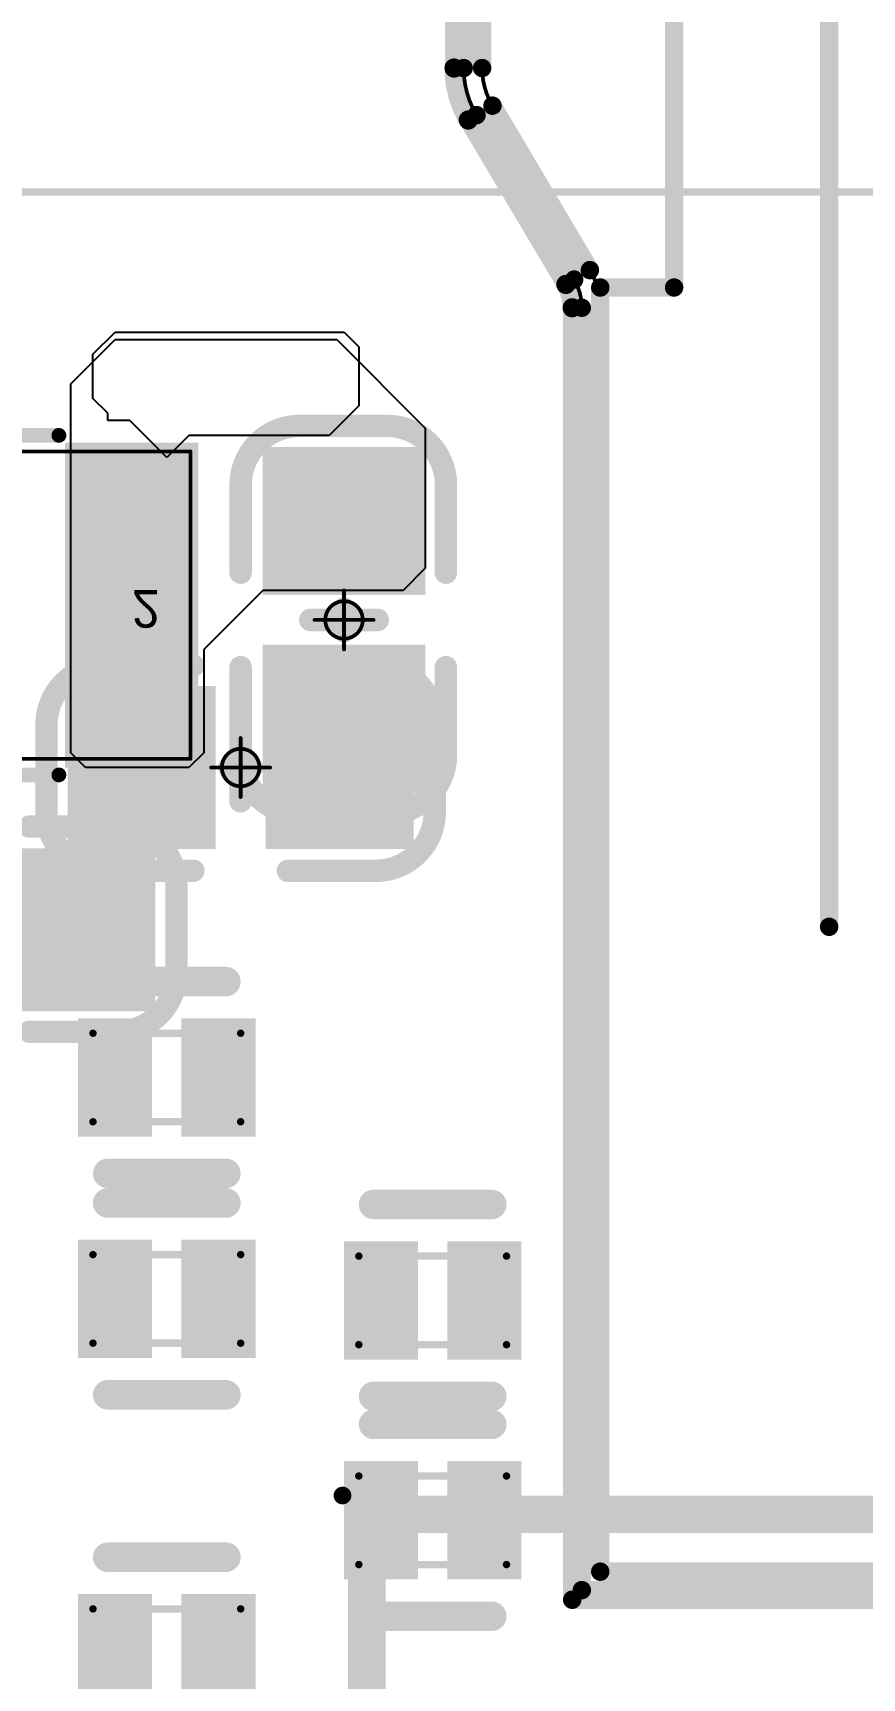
# Model space of a CAD drawing. Header units: millimetres. Extents: x 19.13 to 23.12, y 5.07 to 8.34.
# Drawn here: x 19.4398 to 19.6609, y 6.2523 to 6.6911 of the extents above; entities that cross this region are included whole.
import ezdxf

# ---------------------------------------------------------------- set-up
doc = ezdxf.new("R2010")
doc.units = ezdxf.units.MM
doc.header["$MEASUREMENT"] = 0
for name, color, linetype in [('BottomLayer', 5, 'Continuous'), ('BottomOverlay', 54, 'Continuous'), ('BottomPaste', 16, 'Continuous'), ('BottomSolder', 6, 'Continuous'), ('Mechanical10', 56, 'Continuous'), ('Mechanical13', 56, 'Continuous'), ('Mechanical15', 56, 'Continuous'), ('Mechanical16', 56, 'Continuous'), ('Mechanical20', 56, 'Continuous'), ('Mechanical6', 56, 'Continuous'), ('TopLayer', 1, 'Continuous'), ('TopOverlay', 2, 'Continuous'), ('TopPaste', 8, 'Continuous'), ('TopSolder', 216, 'Continuous')]:
    doc.layers.add(name, color=color, linetype=linetype)

# ---------------------------------------------------------------- blocks, each defined once
blk = doc.blocks.new('IND_252010_B_8')
at = {"layer": 'BottomLayer'}
for points in [[(-0.05462, 0.03937), (-0.05462, -0.03937), (-0.02706, 0.03937), (-0.02706, -0.03937)], [(0.02806, 0.03937), (0.02806, -0.03937), (0.05562, 0.03937), (0.05562, -0.03937)]]:
    blk.add_solid(points, dxfattribs=at)
at = {"layer": 'BottomOverlay', "const_width": 0.00394}
for points in [[(-0.02251, 0.04528), (0.0224, 0.04528)], [(-0.02251, -0.04528), (0.0224, -0.04528)]]:
    blk.add_lwpolyline(points, dxfattribs=at)
at = {"layer": 'BottomOverlay', "const_width": 0.00197}
for points in [[(-0.0235, 0.04528, 1), (-0.02153, 0.04528, 1)], [(0.02142, 0.04528, 1), (0.02339, 0.04528, 1)], [(-0.0235, -0.04528, 1), (-0.02153, -0.04528, 1)], [(0.02142, -0.04528, 1), (0.02339, -0.04528, 1)]]:
    blk.add_lwpolyline(points, format="xyb", close=True, dxfattribs=at)
at = {"layer": 'BottomPaste'}
for points in [[(-0.05462, 0.03937), (-0.05462, -0.03937), (-0.02706, 0.03937), (-0.02706, -0.03937)], [(0.02806, 0.03937), (0.02806, -0.03937), (0.05562, 0.03937), (0.05562, -0.03937)]]:
    blk.add_solid(points, dxfattribs=at)
at = {"layer": 'BottomSolder'}
for points in [[(-0.05862, 0.04337), (-0.05862, -0.04337), (-0.02306, 0.04337), (-0.02306, -0.04337)], [(0.02406, 0.04337), (0.02406, -0.04337), (0.05962, 0.04337), (0.05962, -0.04337)]]:
    blk.add_solid(points, dxfattribs=at)
at = {"layer": 'Mechanical16'}
for points, const_width in [([(-0.02251, 0.04528), (0.0224, 0.04528)], 0.00394), ([(-0.0575, -0.041), (-0.0575, 0.041)], 0.001), ([(-0.0575, 0.041), (0.0575, 0.041)], 0.001), ([(0.0575, -0.041), (0.0575, 0.041)], 0.001), ([(-0.0575, -0.041), (0.0575, -0.041)], 0.001), ([(-0.02251, -0.04528), (0.0224, -0.04528)], 0.00394)]:
    blk.add_lwpolyline(points, dxfattribs=dict(at, const_width=const_width))
for points, const_width in [([(-0.0235, 0.04528, 1), (-0.02153, 0.04528, 1)], 0.00197), ([(0.02142, 0.04528, 1), (0.02339, 0.04528, 1)], 0.00197), ([(-0.05775, 0.041, 1), (-0.05725, 0.041, 1)], 0.0005), ([(-0.05775, 0.041, 1), (-0.05725, 0.041, 1)], 0.0005), ([(0.05725, 0.041, 1), (0.05775, 0.041, 1)], 0.0005), ([(0.05725, 0.041, 1), (0.05775, 0.041, 1)], 0.0005), ([(-0.05775, -0.041, 1), (-0.05725, -0.041, 1)], 0.0005), ([(-0.05775, -0.041, 1), (-0.05725, -0.041, 1)], 0.0005), ([(-0.0235, -0.04528, 1), (-0.02153, -0.04528, 1)], 0.00197), ([(0.02142, -0.04528, 1), (0.02339, -0.04528, 1)], 0.00197), ([(0.05725, -0.041, 1), (0.05775, -0.041, 1)], 0.0005), ([(0.05725, -0.041, 1), (0.05775, -0.041, 1)], 0.0005)]:
    blk.add_lwpolyline(points, format="xyb", close=True, dxfattribs=dict(at, const_width=const_width))
at = {"layer": 'Mechanical20', "text_generation_flag": 2}
for s, p in [('1', (-0.04084, 0.004)), ('2', (0.04184, 0.004))]:
    blk.add_text(s, height=0.01, rotation=-180, dxfattribs=at).set_placement(p)
blk = doc.blocks.new('C0603_B_10')
at = {"layer": 'BottomLayer'}
for points in [[(-0.04213, -0.01772), (-0.01063, -0.01772), (-0.04213, 0.01772), (-0.01063, 0.01772)], [(0.01063, -0.01772), (0.04213, -0.01772), (0.01063, 0.01772), (0.04213, 0.01772)]]:
    blk.add_solid(points, dxfattribs=at)
at = {"layer": 'BottomOverlay', "const_width": 0.00598}
for points in [[(-0.05177, 0.01181, -0.414213), (-0.03602, 0.02756)], [(0.03602, 0.02756, -0.414213), (0.05177, 0.01181)], [(-0.03602, -0.02717, -0.414213), (-0.05177, -0.01142)], [(0.05177, -0.01142, -0.414213), (0.03602, -0.02717)]]:
    blk.add_lwpolyline(points, format="xyb", dxfattribs=at)
at = {"layer": 'BottomOverlay'}
for points, const_width in [([(-0.0126, 0.02756), (-0.03602, 0.02756)], 0.00598), ([(0.03602, 0.02756), (0.0126, 0.02756)], 0.00598), ([(-0.05177, -0.01142), (-0.05177, 0.01181)], 0.00598), ([(0.05177, -0.01142), (0.05177, 0.01181)], 0.00598), ([(0, -0.009), (0, 0.009)], 0.006), ([(0, 0), (-0.003, 0)], 0.006), ([(0.003, 0), (0, 0)], 0.006), ([(-0.0126, -0.02717), (-0.03602, -0.02717)], 0.00598), ([(0.03602, -0.02717), (0.0126, -0.02717)], 0.00598)]:
    blk.add_lwpolyline(points, dxfattribs=dict(at, const_width=const_width))
for points, const_width in [([(-0.03752, 0.02756, 1), (-0.03453, 0.02756, 1)], 0.00299), ([(-0.03752, 0.02756, 1), (-0.03453, 0.02756, 1)], 0.00299), ([(-0.01409, 0.02756, 1), (-0.0111, 0.02756, 1)], 0.00299), ([(0.0111, 0.02756, 1), (0.01409, 0.02756, 1)], 0.00299), ([(0.03453, 0.02756, 1), (0.03752, 0.02756, 1)], 0.00299), ([(0.03453, 0.02756, 1), (0.03752, 0.02756, 1)], 0.00299), ([(-0.05327, 0.01181, 1), (-0.05028, 0.01181, 1)], 0.00299), ([(-0.05327, 0.01181, 1), (-0.05028, 0.01181, 1)], 0.00299), ([(0.05028, 0.01181, 1), (0.05327, 0.01181, 1)], 0.00299), ([(0.05028, 0.01181, 1), (0.05327, 0.01181, 1)], 0.00299), ([(-0.0015, 0.009, 1), (0.0015, 0.009, 1)], 0.003), ([(-0.0045, 0, 1), (-0.0015, 0, 1)], 0.003), ([(-0.0015, 0, 1), (0.0015, 0, 1)], 0.003), ([(-0.0015, 0, 1), (0.0015, 0, 1)], 0.003), ([(0.0015, 0, 1), (0.0045, 0, 1)], 0.003), ([(-0.05327, -0.01142, 1), (-0.05028, -0.01142, 1)], 0.00299), ([(-0.05327, -0.01142, 1), (-0.05028, -0.01142, 1)], 0.00299), ([(-0.0015, -0.009, 1), (0.0015, -0.009, 1)], 0.003), ([(0.05028, -0.01142, 1), (0.05327, -0.01142, 1)], 0.00299), ([(0.05028, -0.01142, 1), (0.05327, -0.01142, 1)], 0.00299), ([(-0.03752, -0.02717, 1), (-0.03453, -0.02717, 1)], 0.00299), ([(-0.03752, -0.02717, 1), (-0.03453, -0.02717, 1)], 0.00299), ([(-0.01409, -0.02717, 1), (-0.0111, -0.02717, 1)], 0.00299), ([(0.0111, -0.02717, 1), (0.01409, -0.02717, 1)], 0.00299), ([(0.03453, -0.02717, 1), (0.03752, -0.02717, 1)], 0.00299), ([(0.03453, -0.02717, 1), (0.03752, -0.02717, 1)], 0.00299)]:
    blk.add_lwpolyline(points, format="xyb", close=True, dxfattribs=dict(at, const_width=const_width))
at = {"layer": 'BottomPaste'}
for points in [[(-0.04213, -0.01772), (-0.01063, -0.01772), (-0.04213, 0.01772), (-0.01063, 0.01772)], [(0.01063, -0.01772), (0.04213, -0.01772), (0.01063, 0.01772), (0.04213, 0.01772)]]:
    blk.add_solid(points, dxfattribs=at)
at = {"layer": 'BottomSolder'}
for points in [[(-0.04613, -0.02172), (-0.00663, -0.02172), (-0.04613, 0.02172), (-0.00663, 0.02172)], [(0.00663, -0.02172), (0.04613, -0.02172), (0.00663, 0.02172), (0.04613, 0.02172)]]:
    blk.add_solid(points, dxfattribs=at)
at = {"layer": 'Mechanical15'}
for points, const_width in [([(0.005, 0, 1), (-0.005, 0, 1)], 0.001), ([(-0.00025, 0.00787, 1), (0.00025, 0.00787, 1)], 0.0005), ([(-0.00812, 0, 1), (-0.00762, 0, 1)], 0.0005), ([(-0.00525, 0, 1), (-0.00475, 0, 1)], 0.0005), ([(0.00475, 0, 1), (0.00525, 0, 1)], 0.0005), ([(0.00763, 0, 1), (0.00813, 0, 1)], 0.0005), ([(-0.00025, -0.00788, 1), (0.00025, -0.00788, 1)], 0.0005)]:
    blk.add_lwpolyline(points, format="xyb", close=True, dxfattribs=dict(at, const_width=const_width))
at = {"layer": 'Mechanical15', "const_width": 0.001}
for points in [[(0, -0.00788), (0, 0.00787)], [(0.00788, 0), (-0.00787, 0)]]:
    blk.add_lwpolyline(points, dxfattribs=at)
blk = doc.blocks.new('C0603_B_11')
at = {"layer": 'BottomLayer'}
for points in [[(-0.04213, -0.01772), (-0.01063, -0.01772), (-0.04213, 0.01772), (-0.01063, 0.01772)], [(0.01063, -0.01772), (0.04213, -0.01772), (0.01063, 0.01772), (0.04213, 0.01772)]]:
    blk.add_solid(points, dxfattribs=at)
at = {"layer": 'BottomOverlay', "const_width": 0.00598}
for points in [[(-0.05177, 0.01181, -0.414213), (-0.03602, 0.02756)], [(0.03602, 0.02756, -0.414213), (0.05177, 0.01181)], [(-0.03602, -0.02717, -0.414213), (-0.05177, -0.01142)], [(0.05177, -0.01142, -0.414213), (0.03602, -0.02717)]]:
    blk.add_lwpolyline(points, format="xyb", dxfattribs=at)
at = {"layer": 'BottomOverlay'}
for points, const_width in [([(-0.03602, 0.02756), (-0.0126, 0.02756)], 0.00598), ([(0.0126, 0.02756), (0.03602, 0.02756)], 0.00598), ([(-0.05177, -0.01142), (-0.05177, 0.01181)], 0.00598), ([(0.05177, -0.01142), (0.05177, 0.01181)], 0.00598), ([(0, -0.009), (0, 0.009)], 0.006), ([(-0.003, 0), (0, 0)], 0.006), ([(0, 0), (0.003, 0)], 0.006), ([(-0.03602, -0.02717), (-0.0126, -0.02717)], 0.00598), ([(0.0126, -0.02717), (0.03602, -0.02717)], 0.00598)]:
    blk.add_lwpolyline(points, dxfattribs=dict(at, const_width=const_width))
for points, const_width in [([(-0.03752, 0.02756, 1), (-0.03453, 0.02756, 1)], 0.00299), ([(-0.03752, 0.02756, 1), (-0.03453, 0.02756, 1)], 0.00299), ([(-0.01409, 0.02756, 1), (-0.0111, 0.02756, 1)], 0.00299), ([(0.0111, 0.02756, 1), (0.01409, 0.02756, 1)], 0.00299), ([(0.03453, 0.02756, 1), (0.03752, 0.02756, 1)], 0.00299), ([(0.03453, 0.02756, 1), (0.03752, 0.02756, 1)], 0.00299), ([(-0.05327, 0.01181, 1), (-0.05028, 0.01181, 1)], 0.00299), ([(-0.05327, 0.01181, 1), (-0.05028, 0.01181, 1)], 0.00299), ([(0.05028, 0.01181, 1), (0.05327, 0.01181, 1)], 0.00299), ([(0.05028, 0.01181, 1), (0.05327, 0.01181, 1)], 0.00299), ([(-0.0015, 0.009, 1), (0.0015, 0.009, 1)], 0.003), ([(-0.0045, 0, 1), (-0.0015, 0, 1)], 0.003), ([(-0.0015, 0, 1), (0.0015, 0, 1)], 0.003), ([(-0.0015, 0, 1), (0.0015, 0, 1)], 0.003), ([(0.0015, 0, 1), (0.0045, 0, 1)], 0.003), ([(-0.05327, -0.01142, 1), (-0.05028, -0.01142, 1)], 0.00299), ([(-0.05327, -0.01142, 1), (-0.05028, -0.01142, 1)], 0.00299), ([(-0.0015, -0.009, 1), (0.0015, -0.009, 1)], 0.003), ([(0.05028, -0.01142, 1), (0.05327, -0.01142, 1)], 0.00299), ([(0.05028, -0.01142, 1), (0.05327, -0.01142, 1)], 0.00299), ([(-0.03752, -0.02717, 1), (-0.03453, -0.02717, 1)], 0.00299), ([(-0.03752, -0.02717, 1), (-0.03453, -0.02717, 1)], 0.00299), ([(-0.01409, -0.02717, 1), (-0.0111, -0.02717, 1)], 0.00299), ([(0.0111, -0.02717, 1), (0.01409, -0.02717, 1)], 0.00299), ([(0.03453, -0.02717, 1), (0.03752, -0.02717, 1)], 0.00299), ([(0.03453, -0.02717, 1), (0.03752, -0.02717, 1)], 0.00299)]:
    blk.add_lwpolyline(points, format="xyb", close=True, dxfattribs=dict(at, const_width=const_width))
at = {"layer": 'BottomPaste'}
for points in [[(-0.04213, -0.01772), (-0.01063, -0.01772), (-0.04213, 0.01772), (-0.01063, 0.01772)], [(0.01063, -0.01772), (0.04213, -0.01772), (0.01063, 0.01772), (0.04213, 0.01772)]]:
    blk.add_solid(points, dxfattribs=at)
at = {"layer": 'BottomSolder'}
for points in [[(-0.04613, -0.02172), (-0.00663, -0.02172), (-0.04613, 0.02172), (-0.00663, 0.02172)], [(0.00663, -0.02172), (0.04613, -0.02172), (0.00663, 0.02172), (0.04613, 0.02172)]]:
    blk.add_solid(points, dxfattribs=at)
at = {"layer": 'Mechanical15'}
for points, const_width in [([(0.005, 0, 1), (-0.005, 0, 1)], 0.001), ([(-0.00025, 0.00787, 1), (0.00025, 0.00787, 1)], 0.0005), ([(-0.00812, 0, 1), (-0.00762, 0, 1)], 0.0005), ([(-0.00525, 0, 1), (-0.00475, 0, 1)], 0.0005), ([(0.00475, 0, 1), (0.00525, 0, 1)], 0.0005), ([(0.00763, 0, 1), (0.00813, 0, 1)], 0.0005), ([(-0.00025, -0.00788, 1), (0.00025, -0.00788, 1)], 0.0005)]:
    blk.add_lwpolyline(points, format="xyb", close=True, dxfattribs=dict(at, const_width=const_width))
at = {"layer": 'Mechanical15', "const_width": 0.001}
for points in [[(0, -0.00788), (0, 0.00787)], [(-0.00787, 0), (0.00788, 0)]]:
    blk.add_lwpolyline(points, dxfattribs=at)
blk = doc.blocks.new('SOD_882_21')
at = {"layer": 'Mechanical13', "const_width": 0.00197}
for points in [[(-0.01968, 0.01181), (0.01969, 0.01181)], [(-0.01968, -0.01181), (-0.01968, 0.01181)], [(0.01969, -0.01181), (0.01969, 0.01181)], [(-0.01968, -0.01181), (0.01969, -0.01181)]]:
    blk.add_lwpolyline(points, dxfattribs=at)
at = {"layer": 'Mechanical13', "const_width": 0.000984}
for points in [[(-0.02018, 0.01181, 1), (-0.01919, 0.01181, 1)], [(-0.02018, 0.01181, 1), (-0.01919, 0.01181, 1)], [(0.01919, 0.01181, 1), (0.02018, 0.01181, 1)], [(0.01919, 0.01181, 1), (0.02018, 0.01181, 1)], [(-0.02018, -0.01181, 1), (-0.01919, -0.01181, 1)], [(-0.02018, -0.01181, 1), (-0.01919, -0.01181, 1)], [(0.01919, -0.01181, 1), (0.02018, -0.01181, 1)], [(0.01919, -0.01181, 1), (0.02018, -0.01181, 1)]]:
    blk.add_lwpolyline(points, format="xyb", close=True, dxfattribs=at)
at = {"layer": 'TopLayer'}
for points in [[(-0.02165, -0.01378), (-0.00591, -0.01378), (-0.02165, 0.01378), (-0.00591, 0.01378)], [(0.00591, -0.01378), (0.02165, -0.01378), (0.00591, 0.01378), (0.02165, 0.01378)]]:
    blk.add_solid(points, dxfattribs=at)
at = {"layer": 'TopOverlay', "const_width": 0.00787}
for points in [[(-0.01575, 0.02559), (0.01575, 0.02559)], [(-0.01575, -0.02559), (0.01575, -0.02559)]]:
    blk.add_lwpolyline(points, dxfattribs=at)
at = {"layer": 'TopOverlay', "const_width": 0.00394}
for points in [[(-0.01772, 0.02559, 1), (-0.01378, 0.02559, 1)], [(0.01378, 0.02559, 1), (0.01772, 0.02559, 1)], [(-0.01772, -0.02559, 1), (-0.01378, -0.02559, 1)], [(0.01378, -0.02559, 1), (0.01772, -0.02559, 1)]]:
    blk.add_lwpolyline(points, format="xyb", close=True, dxfattribs=at)
at = {"layer": 'TopPaste'}
for points in [[(-0.02165, -0.01378), (-0.00591, -0.01378), (-0.02165, 0.01378), (-0.00591, 0.01378)], [(0.00591, -0.01378), (0.02165, -0.01378), (0.00591, 0.01378), (0.02165, 0.01378)]]:
    blk.add_solid(points, dxfattribs=at)
at = {"layer": 'TopSolder'}
for points in [[(-0.02365, -0.01578), (-0.00391, -0.01578), (-0.02365, 0.01578), (-0.00391, 0.01578)], [(0.00391, -0.01578), (0.02365, -0.01578), (0.00391, 0.01578), (0.02365, 0.01578)]]:
    blk.add_solid(points, dxfattribs=at)
blk = doc.blocks.new('CON_MINIPEX_075_SMT_RA_M2_KEYM_B_B_104')
at = {"layer": 'Mechanical15', "const_width": 0.00197}
blk.add_lwpolyline([(0.43504, 1.40551), (0.43504, -1.62205)], dxfattribs=at)
blk = doc.blocks.new('C0603_126')
at = {"layer": 'Mechanical15'}
for points, const_width in [([(0.005, 0, 1), (-0.005, 0, 1)], 0.001), ([(-0.00025, 0.00788, 1), (0.00025, 0.00788, 1)], 0.0005), ([(-0.00812, 0, 1), (-0.00762, 0, 1)], 0.0005), ([(-0.00525, 0, 1), (-0.00475, 0, 1)], 0.0005), ([(0.00475, 0, 1), (0.00525, 0, 1)], 0.0005), ([(0.00763, 0, 1), (0.00813, 0, 1)], 0.0005), ([(-0.00025, -0.00787, 1), (0.00025, -0.00787, 1)], 0.0005)]:
    blk.add_lwpolyline(points, format="xyb", close=True, dxfattribs=dict(at, const_width=const_width))
at = {"layer": 'Mechanical15', "const_width": 0.001}
for points in [[(0, -0.00787), (0, 0.00788)], [(-0.00787, 0), (0.00788, 0)]]:
    blk.add_lwpolyline(points, dxfattribs=at)
at = {"layer": 'TopLayer'}
for points in [[(-0.04213, -0.01772), (-0.01063, -0.01772), (-0.04213, 0.01772), (-0.01063, 0.01772)], [(0.01063, -0.01772), (0.04213, -0.01772), (0.01063, 0.01772), (0.04213, 0.01772)]]:
    blk.add_solid(points, dxfattribs=at)
at = {"layer": 'TopOverlay', "const_width": 0.00598}
for points in [[(-0.05177, 0.01142, -0.414213), (-0.03602, 0.02717)], [(0.03602, 0.02717, -0.414213), (0.05177, 0.01142)], [(-0.03602, -0.02756, -0.414213), (-0.05177, -0.01181)], [(0.05177, -0.01181, -0.414213), (0.03602, -0.02756)]]:
    blk.add_lwpolyline(points, format="xyb", dxfattribs=at)
at = {"layer": 'TopOverlay'}
for points, const_width in [([(-0.03602, 0.02717), (-0.0126, 0.02717)], 0.00598), ([(0.0126, 0.02717), (0.03602, 0.02717)], 0.00598), ([(-0.05177, -0.01181), (-0.05177, 0.01142)], 0.00598), ([(0.05177, -0.01181), (0.05177, 0.01142)], 0.00598), ([(0, -0.009), (0, 0.009)], 0.006), ([(-0.003, 0), (0, 0)], 0.006), ([(0, 0), (0.003, 0)], 0.006), ([(-0.03602, -0.02756), (-0.0126, -0.02756)], 0.00598), ([(0.0126, -0.02756), (0.03602, -0.02756)], 0.00598)]:
    blk.add_lwpolyline(points, dxfattribs=dict(at, const_width=const_width))
for points, const_width in [([(-0.03752, 0.02717, 1), (-0.03453, 0.02717, 1)], 0.00299), ([(-0.03752, 0.02717, 1), (-0.03453, 0.02717, 1)], 0.00299), ([(-0.01409, 0.02717, 1), (-0.0111, 0.02717, 1)], 0.00299), ([(0.0111, 0.02717, 1), (0.01409, 0.02717, 1)], 0.00299), ([(0.03453, 0.02717, 1), (0.03752, 0.02717, 1)], 0.00299), ([(0.03453, 0.02717, 1), (0.03752, 0.02717, 1)], 0.00299), ([(-0.05327, 0.01142, 1), (-0.05028, 0.01142, 1)], 0.00299), ([(-0.05327, 0.01142, 1), (-0.05028, 0.01142, 1)], 0.00299), ([(0.05028, 0.01142, 1), (0.05327, 0.01142, 1)], 0.00299), ([(0.05028, 0.01142, 1), (0.05327, 0.01142, 1)], 0.00299), ([(-0.0015, 0.009, 1), (0.0015, 0.009, 1)], 0.003), ([(-0.0045, 0, 1), (-0.0015, 0, 1)], 0.003), ([(-0.0015, 0, 1), (0.0015, 0, 1)], 0.003), ([(-0.0015, 0, 1), (0.0015, 0, 1)], 0.003), ([(0.0015, 0, 1), (0.0045, 0, 1)], 0.003), ([(-0.0015, -0.009, 1), (0.0015, -0.009, 1)], 0.003), ([(-0.05327, -0.01181, 1), (-0.05028, -0.01181, 1)], 0.00299), ([(-0.05327, -0.01181, 1), (-0.05028, -0.01181, 1)], 0.00299), ([(0.05028, -0.01181, 1), (0.05327, -0.01181, 1)], 0.00299), ([(0.05028, -0.01181, 1), (0.05327, -0.01181, 1)], 0.00299), ([(-0.03752, -0.02756, 1), (-0.03453, -0.02756, 1)], 0.00299), ([(-0.03752, -0.02756, 1), (-0.03453, -0.02756, 1)], 0.00299), ([(-0.01409, -0.02756, 1), (-0.0111, -0.02756, 1)], 0.00299), ([(0.0111, -0.02756, 1), (0.01409, -0.02756, 1)], 0.00299), ([(0.03453, -0.02756, 1), (0.03752, -0.02756, 1)], 0.00299), ([(0.03453, -0.02756, 1), (0.03752, -0.02756, 1)], 0.00299)]:
    blk.add_lwpolyline(points, format="xyb", close=True, dxfattribs=dict(at, const_width=const_width))
at = {"layer": 'TopPaste'}
for points in [[(-0.04213, -0.01772), (-0.01063, -0.01772), (-0.04213, 0.01772), (-0.01063, 0.01772)], [(0.01063, -0.01772), (0.04213, -0.01772), (0.01063, 0.01772), (0.04213, 0.01772)]]:
    blk.add_solid(points, dxfattribs=at)
at = {"layer": 'TopSolder'}
for points in [[(-0.04613, -0.02172), (-0.00663, -0.02172), (-0.04613, 0.02172), (-0.00663, 0.02172)], [(0.00663, -0.02172), (0.04613, -0.02172), (0.00663, 0.02172), (0.04613, 0.02172)]]:
    blk.add_solid(points, dxfattribs=at)
blk = doc.blocks.new('SOD_882_238')
at = {"layer": 'Mechanical13', "const_width": 0.00197}
for points in [[(-0.01968, 0.01181), (0.01969, 0.01181)], [(-0.01968, -0.01181), (-0.01968, 0.01181)], [(0.01969, -0.01181), (0.01969, 0.01181)], [(-0.01968, -0.01181), (0.01969, -0.01181)]]:
    blk.add_lwpolyline(points, dxfattribs=at)
at = {"layer": 'Mechanical13', "const_width": 0.000984}
for points in [[(-0.02018, 0.01181, 1), (-0.01919, 0.01181, 1)], [(-0.02018, 0.01181, 1), (-0.01919, 0.01181, 1)], [(0.01919, 0.01181, 1), (0.02018, 0.01181, 1)], [(0.01919, 0.01181, 1), (0.02018, 0.01181, 1)], [(-0.02018, -0.01181, 1), (-0.01919, -0.01181, 1)], [(-0.02018, -0.01181, 1), (-0.01919, -0.01181, 1)], [(0.01919, -0.01181, 1), (0.02018, -0.01181, 1)], [(0.01919, -0.01181, 1), (0.02018, -0.01181, 1)]]:
    blk.add_lwpolyline(points, format="xyb", close=True, dxfattribs=at)
at = {"layer": 'TopLayer'}
for points in [[(-0.02165, -0.01378), (-0.00591, -0.01378), (-0.02165, 0.01378), (-0.00591, 0.01378)], [(0.00591, -0.01378), (0.02165, -0.01378), (0.00591, 0.01378), (0.02165, 0.01378)]]:
    blk.add_solid(points, dxfattribs=at)
at = {"layer": 'TopOverlay', "const_width": 0.00787}
for points in [[(-0.01575, 0.02559), (0.01575, 0.02559)], [(-0.01575, -0.02559), (0.01575, -0.02559)]]:
    blk.add_lwpolyline(points, dxfattribs=at)
at = {"layer": 'TopOverlay', "const_width": 0.00394}
for points in [[(-0.01772, 0.02559, 1), (-0.01378, 0.02559, 1)], [(0.01378, 0.02559, 1), (0.01772, 0.02559, 1)], [(-0.01772, -0.02559, 1), (-0.01378, -0.02559, 1)], [(0.01378, -0.02559, 1), (0.01772, -0.02559, 1)]]:
    blk.add_lwpolyline(points, format="xyb", close=True, dxfattribs=at)
at = {"layer": 'TopPaste'}
for points in [[(-0.02165, -0.01378), (-0.00591, -0.01378), (-0.02165, 0.01378), (-0.00591, 0.01378)], [(0.00591, -0.01378), (0.02165, -0.01378), (0.00591, 0.01378), (0.02165, 0.01378)]]:
    blk.add_solid(points, dxfattribs=at)
at = {"layer": 'TopSolder'}
for points in [[(-0.02365, -0.01578), (-0.00391, -0.01578), (-0.02365, 0.01578), (-0.00391, 0.01578)], [(0.00391, -0.01578), (0.02365, -0.01578), (0.00391, 0.01578), (0.02365, 0.01578)]]:
    blk.add_solid(points, dxfattribs=at)
blk = doc.blocks.new('SOD_882_239')
at = {"layer": 'Mechanical13', "const_width": 0.00197}
for points in [[(-0.01968, 0.01181), (0.01969, 0.01181)], [(-0.01968, -0.01181), (-0.01968, 0.01181)], [(0.01969, -0.01181), (0.01969, 0.01181)], [(-0.01968, -0.01181), (0.01969, -0.01181)]]:
    blk.add_lwpolyline(points, dxfattribs=at)
at = {"layer": 'Mechanical13', "const_width": 0.000984}
for points in [[(-0.02018, 0.01181, 1), (-0.01919, 0.01181, 1)], [(-0.02018, 0.01181, 1), (-0.01919, 0.01181, 1)], [(0.01919, 0.01181, 1), (0.02018, 0.01181, 1)], [(0.01919, 0.01181, 1), (0.02018, 0.01181, 1)], [(-0.02018, -0.01181, 1), (-0.01919, -0.01181, 1)], [(-0.02018, -0.01181, 1), (-0.01919, -0.01181, 1)], [(0.01919, -0.01181, 1), (0.02018, -0.01181, 1)], [(0.01919, -0.01181, 1), (0.02018, -0.01181, 1)]]:
    blk.add_lwpolyline(points, format="xyb", close=True, dxfattribs=at)
at = {"layer": 'TopLayer'}
for points in [[(-0.02165, -0.01378), (-0.00591, -0.01378), (-0.02165, 0.01378), (-0.00591, 0.01378)], [(0.00591, -0.01378), (0.02165, -0.01378), (0.00591, 0.01378), (0.02165, 0.01378)]]:
    blk.add_solid(points, dxfattribs=at)
at = {"layer": 'TopOverlay', "const_width": 0.00787}
for points in [[(-0.01575, 0.02559), (0.01575, 0.02559)], [(-0.01575, -0.02559), (0.01575, -0.02559)]]:
    blk.add_lwpolyline(points, dxfattribs=at)
at = {"layer": 'TopOverlay', "const_width": 0.00394}
for points in [[(-0.01772, 0.02559, 1), (-0.01378, 0.02559, 1)], [(0.01378, 0.02559, 1), (0.01772, 0.02559, 1)], [(-0.01772, -0.02559, 1), (-0.01378, -0.02559, 1)], [(0.01378, -0.02559, 1), (0.01772, -0.02559, 1)]]:
    blk.add_lwpolyline(points, format="xyb", close=True, dxfattribs=at)
at = {"layer": 'TopPaste'}
for points in [[(-0.02165, -0.01378), (-0.00591, -0.01378), (-0.02165, 0.01378), (-0.00591, 0.01378)], [(0.00591, -0.01378), (0.02165, -0.01378), (0.00591, 0.01378), (0.02165, 0.01378)]]:
    blk.add_solid(points, dxfattribs=at)
at = {"layer": 'TopSolder'}
for points in [[(-0.02365, -0.01578), (-0.00391, -0.01578), (-0.02365, 0.01578), (-0.00391, 0.01578)], [(0.00391, -0.01578), (0.02365, -0.01578), (0.00391, 0.01578), (0.02365, 0.01578)]]:
    blk.add_solid(points, dxfattribs=at)
blk = doc.blocks.new('SOD_882_240')
at = {"layer": 'Mechanical13', "const_width": 0.00197}
for points in [[(-0.01968, 0.01181), (0.01969, 0.01181)], [(-0.01968, -0.01181), (-0.01968, 0.01181)], [(0.01969, -0.01181), (0.01969, 0.01181)], [(-0.01968, -0.01181), (0.01969, -0.01181)]]:
    blk.add_lwpolyline(points, dxfattribs=at)
at = {"layer": 'Mechanical13', "const_width": 0.000984}
for points in [[(-0.02018, 0.01181, 1), (-0.01919, 0.01181, 1)], [(-0.02018, 0.01181, 1), (-0.01919, 0.01181, 1)], [(0.01919, 0.01181, 1), (0.02018, 0.01181, 1)], [(0.01919, 0.01181, 1), (0.02018, 0.01181, 1)], [(-0.02018, -0.01181, 1), (-0.01919, -0.01181, 1)], [(-0.02018, -0.01181, 1), (-0.01919, -0.01181, 1)], [(0.01919, -0.01181, 1), (0.02018, -0.01181, 1)], [(0.01919, -0.01181, 1), (0.02018, -0.01181, 1)]]:
    blk.add_lwpolyline(points, format="xyb", close=True, dxfattribs=at)
at = {"layer": 'TopLayer'}
for points in [[(-0.02165, -0.01378), (-0.00591, -0.01378), (-0.02165, 0.01378), (-0.00591, 0.01378)], [(0.00591, -0.01378), (0.02165, -0.01378), (0.00591, 0.01378), (0.02165, 0.01378)]]:
    blk.add_solid(points, dxfattribs=at)
at = {"layer": 'TopOverlay', "const_width": 0.00787}
for points in [[(-0.01575, 0.02559), (0.01575, 0.02559)], [(-0.01575, -0.02559), (0.01575, -0.02559)]]:
    blk.add_lwpolyline(points, dxfattribs=at)
at = {"layer": 'TopOverlay', "const_width": 0.00394}
for points in [[(-0.01772, 0.02559, 1), (-0.01378, 0.02559, 1)], [(0.01378, 0.02559, 1), (0.01772, 0.02559, 1)], [(-0.01772, -0.02559, 1), (-0.01378, -0.02559, 1)], [(0.01378, -0.02559, 1), (0.01772, -0.02559, 1)]]:
    blk.add_lwpolyline(points, format="xyb", close=True, dxfattribs=at)
at = {"layer": 'TopPaste'}
for points in [[(-0.02165, -0.01378), (-0.00591, -0.01378), (-0.02165, 0.01378), (-0.00591, 0.01378)], [(0.00591, -0.01378), (0.02165, -0.01378), (0.00591, 0.01378), (0.02165, 0.01378)]]:
    blk.add_solid(points, dxfattribs=at)
at = {"layer": 'TopSolder'}
for points in [[(-0.02365, -0.01578), (-0.00391, -0.01578), (-0.02365, 0.01578), (-0.00391, 0.01578)], [(0.00391, -0.01578), (0.02365, -0.01578), (0.00391, 0.01578), (0.02365, 0.01578)]]:
    blk.add_solid(points, dxfattribs=at)
blk = doc.blocks.new('SOD_882_241')
at = {"layer": 'Mechanical13', "const_width": 0.00197}
for points in [[(-0.01968, 0.01181), (0.01969, 0.01181)], [(-0.01968, -0.01181), (-0.01968, 0.01181)], [(0.01969, -0.01181), (0.01969, 0.01181)], [(-0.01968, -0.01181), (0.01969, -0.01181)]]:
    blk.add_lwpolyline(points, dxfattribs=at)
at = {"layer": 'Mechanical13', "const_width": 0.000984}
for points in [[(-0.02018, 0.01181, 1), (-0.01919, 0.01181, 1)], [(-0.02018, 0.01181, 1), (-0.01919, 0.01181, 1)], [(0.01919, 0.01181, 1), (0.02018, 0.01181, 1)], [(0.01919, 0.01181, 1), (0.02018, 0.01181, 1)], [(-0.02018, -0.01181, 1), (-0.01919, -0.01181, 1)], [(-0.02018, -0.01181, 1), (-0.01919, -0.01181, 1)], [(0.01919, -0.01181, 1), (0.02018, -0.01181, 1)], [(0.01919, -0.01181, 1), (0.02018, -0.01181, 1)]]:
    blk.add_lwpolyline(points, format="xyb", close=True, dxfattribs=at)
at = {"layer": 'TopLayer'}
for points in [[(-0.02165, -0.01378), (-0.00591, -0.01378), (-0.02165, 0.01378), (-0.00591, 0.01378)], [(0.00591, -0.01378), (0.02165, -0.01378), (0.00591, 0.01378), (0.02165, 0.01378)]]:
    blk.add_solid(points, dxfattribs=at)
at = {"layer": 'TopOverlay', "const_width": 0.00787}
for points in [[(-0.01575, 0.02559), (0.01575, 0.02559)], [(-0.01575, -0.02559), (0.01575, -0.02559)]]:
    blk.add_lwpolyline(points, dxfattribs=at)
at = {"layer": 'TopOverlay', "const_width": 0.00394}
for points in [[(-0.01772, 0.02559, 1), (-0.01378, 0.02559, 1)], [(0.01378, 0.02559, 1), (0.01772, 0.02559, 1)], [(-0.01772, -0.02559, 1), (-0.01378, -0.02559, 1)], [(0.01378, -0.02559, 1), (0.01772, -0.02559, 1)]]:
    blk.add_lwpolyline(points, format="xyb", close=True, dxfattribs=at)
at = {"layer": 'TopPaste'}
for points in [[(-0.02165, -0.01378), (-0.00591, -0.01378), (-0.02165, 0.01378), (-0.00591, 0.01378)], [(0.00591, -0.01378), (0.02165, -0.01378), (0.00591, 0.01378), (0.02165, 0.01378)]]:
    blk.add_solid(points, dxfattribs=at)
at = {"layer": 'TopSolder'}
for points in [[(-0.02365, -0.01578), (-0.00391, -0.01578), (-0.02365, 0.01578), (-0.00391, 0.01578)], [(0.00391, -0.01578), (0.02365, -0.01578), (0.00391, 0.01578), (0.02365, 0.01578)]]:
    blk.add_solid(points, dxfattribs=at)
blk = doc.blocks.new('CON_SODIMM_260_SMT_RA_F_P005_484')
at = {"layer": 'Mechanical10', "const_width": 0.00491}
for points in [[(1.44193, 0.35728), (1.32382, 0.35728)], [(1.44193, 0.35728), (1.44193, 0.01524)], [(1.43701, 0.35236), (1.32874, 0.35236)], [(1.43701, 0.35236), (1.43701, 0.00984)], [(1.37598, 0.18035), (1.37598, -0.27909)], [(1.41732, 0.00984), (1.41732, -0.59764)], [(1.43701, 0.00984), (1.41732, 0.00984)], [(1.47, -0.03614), (1.44398, 0.00772)], [(1.46575, -0.03866), (1.43976, 0.0052)], [(1.4685, -0.0487), (1.4685, -0.07874)], [(1.47343, -0.0487), (1.47343, -0.25689)]]:
    blk.add_lwpolyline(points, dxfattribs=at)
at = {"layer": 'Mechanical10'}
for points, const_width in [([(1.4407, 0.35728, 1), (1.44316, 0.35728, 1)], 0.00246), ([(1.4407, 0.35728, 1), (1.44316, 0.35728, 1)], 0.00246), ([(1.43578, 0.35236, 1), (1.43824, 0.35236, 1)], 0.00246), ([(1.43578, 0.35236, 1), (1.43824, 0.35236, 1)], 0.00246), ([(1.37476, 0.18035, 1), (1.37721, 0.18035, 1)], 0.00246), ([(1.4407, 0.01524, 1), (1.44316, 0.01524, 1)], 0.00246), ([(1.44168, 0.01524, 1), (1.44218, 0.01524, 1)], 0.0005), ([(1.4161, 0.00984, 1), (1.41855, 0.00984, 1)], 0.00246), ([(1.4161, 0.00984, 1), (1.41855, 0.00984, 1)], 0.00246), ([(1.43578, 0.00984, 1), (1.43824, 0.00984, 1)], 0.00246), ([(1.43578, 0.00984, 1), (1.43824, 0.00984, 1)], 0.00246), ([(1.43707, 0.01173, 1), (1.43757, 0.01173, 1)], 0.0005), ([(1.44275, 0.00772, 1), (1.4452, 0.00772, 1)], 0.00246), ([(1.43854, 0.0052, 1), (1.44099, 0.0052, 1)], 0.00246), ([(1.43951, 0.0052, 1), (1.44001, 0.0052, 1)], 0.0005), ([(1.44373, 0.00772, 1), (1.44423, 0.00772, 1)], 0.0005), ([(1.46877, -0.03614, 1), (1.47123, -0.03614, 1)], 0.00246), ([(1.46452, -0.03866, 1), (1.46698, -0.03866, 1)], 0.00246), ([(1.4655, -0.03866, 1), (1.466, -0.03866, 1)], 0.0005), ([(1.46975, -0.03614, 1), (1.47025, -0.03614, 1)], 0.0005), ([(1.46728, -0.0487, 1), (1.46973, -0.0487, 1)], 0.00246), ([(1.46825, -0.0487, 1), (1.46875, -0.0487, 1)], 0.0005), ([(1.4722, -0.0487, 1), (1.47465, -0.0487, 1)], 0.00246), ([(1.47318, -0.0487, 1), (1.47368, -0.0487, 1)], 0.0005)]:
    blk.add_lwpolyline(points, format="xyb", close=True, dxfattribs=dict(at, const_width=const_width))
at = {"layer": 'Mechanical10', "const_width": 0.001}
for points in [[(1.44398, 0.00772, -0.134318), (1.44193, 0.01524)], [(1.43976, 0.0052, -0.089312), (1.43732, 0.01173)], [(1.46575, -0.03866, -0.134619), (1.4685, -0.0487)], [(1.47, -0.03614, -0.134624), (1.47343, -0.0487)]]:
    blk.add_lwpolyline(points, format="xyb", dxfattribs=at)
at = {"layer": 'TopOverlay', "const_width": 0.00491}
for points in [[(1.44449, 0.35984), (1.33209, 0.35984)], [(1.44449, 0.35984), (1.44449, 0.01524)], [(1.4722, -0.03484), (1.44618, 0.00902)], [(1.47598, -0.0487), (1.47598, -0.23543)]]:
    blk.add_lwpolyline(points, dxfattribs=at)
at = {"layer": 'TopOverlay'}
for points, const_width in [([(1.44326, 0.35984, 1), (1.44572, 0.35984, 1)], 0.00246), ([(1.44326, 0.35984, 1), (1.44572, 0.35984, 1)], 0.00246), ([(1.44321, 0.01524, 1), (1.44577, 0.01524, 1)], 0.00256), ([(1.44326, 0.01524, 1), (1.44572, 0.01524, 1)], 0.00246), ([(1.4449, 0.00902, 1), (1.44746, 0.00902, 1)], 0.00256), ([(1.44495, 0.00902, 1), (1.44741, 0.00902, 1)], 0.00246), ([(1.47093, -0.03484, 1), (1.47348, -0.03484, 1)], 0.00256), ([(1.47098, -0.03484, 1), (1.47343, -0.03484, 1)], 0.00246), ([(1.4747, -0.0487, 1), (1.47726, -0.0487, 1)], 0.00256), ([(1.47476, -0.0487, 1), (1.47721, -0.0487, 1)], 0.00246)]:
    blk.add_lwpolyline(points, format="xyb", close=True, dxfattribs=dict(at, const_width=const_width))
at = {"layer": 'TopOverlay', "const_width": 0.00512}
for points in [[(1.44618, 0.00902, -0.134544), (1.44449, 0.01524)], [(1.4722, -0.03484, -0.134543), (1.47598, -0.0487)]]:
    blk.add_lwpolyline(points, format="xyb", dxfattribs=at)
blk = doc.blocks.new('HDMI_001C_90__503')
at = {"layer": 'Mechanical6'}
for points, const_width in [([(0.60701, 0.15552, 1), (0.60465, 0.15552, 1)], 0.00236), ([(0.60406, 0.15552, 1), (0.60524, 0.15552, 1)], 0.00118), ([(0.60642, 0.15552, 1), (0.6076, 0.15552, 1)], 0.00118)]:
    blk.add_lwpolyline(points, format="xyb", close=True, dxfattribs=dict(at, const_width=const_width))
at = {"layer": 'TopOverlay', "const_width": 0.01}
for points in [[(0.60083, 0.14906), (0.33083, 0.14906)], [(0.60083, -0.15094), (0.60083, 0.14906)]]:
    blk.add_lwpolyline(points, dxfattribs=at)
at = {"layer": 'TopOverlay', "const_width": 0.005}
blk.add_lwpolyline([(0.59833, 0.14906, 1), (0.60333, 0.14906, 1)], format="xyb", close=True, dxfattribs=at)
blk.add_lwpolyline([(0.59833, 0.14906, 1), (0.60333, 0.14906, 1)], format="xyb", close=True, dxfattribs=at)

msp = doc.modelspace()

# ---------------------------------------------------------------- linework, layer by layer
at = {"layer": 'BottomLayer'}
for p, q in [((19.44995, 6.59752), (19.46176, 6.60933)), ((19.46176, 6.60933), (19.52082, 6.60933)), ((19.52082, 6.60933), (19.54444, 6.58571)), ((19.44995, 6.49909), (19.44995, 6.59752)), ((19.54444, 6.58571), (19.54444, 6.54831)), ((19.54444, 6.54831), (19.53853, 6.5424)), ((19.50113, 6.5424), (19.48538, 6.52665)), ((19.53853, 6.5424), (19.50113, 6.5424)), ((19.48538, 6.52665), (19.48538, 6.49909)), ((19.45389, 6.49516), (19.44995, 6.49909)), ((19.48538, 6.49909), (19.48144, 6.49516)), ((19.48144, 6.49516), (19.45389, 6.49516))]:
    msp.add_line(p, q, dxfattribs=at)
at = {"layer": 'TopLayer'}
for p, q in [((19.45585, 6.60539), (19.46176, 6.6113)), ((19.46176, 6.6113), (19.52278, 6.6113)), ((19.52278, 6.6113), (19.52672, 6.60736)), ((19.45585, 6.59358), (19.45585, 6.60539)), ((19.52672, 6.60736), (19.52672, 6.59161)), ((19.45979, 6.58965), (19.45585, 6.59358)), ((19.52672, 6.59161), (19.51885, 6.58374)), ((19.45979, 6.58768), (19.45979, 6.58965)), ((19.4657, 6.58768), (19.45979, 6.58768)), ((19.47554, 6.57784), (19.4657, 6.58768)), ((19.48145, 6.58374), (19.47554, 6.57784)), ((19.51885, 6.58374), (19.48145, 6.58374))]:
    msp.add_line(p, q, dxfattribs=at)

# ---------------------------------------------------------------- block references
for name, p, rotation in [('CON_SODIMM_260_SMT_RA_F_P005_484', (21.0281, 6.63303), 180), ('CON_MINIPEX_075_SMT_RA_M2_KEYM_B_B_104', (20.91058, 7.08374), 270), ('C0603_B_10', (19.52278, 6.53453), 90), ('IND_252010_B_8', (19.42436, 6.53847), 360), ('C0603_126', (19.49522, 6.49516), 360), ('C0603_B_11', (19.42633, 6.45185), 360), ('SOD_882_241', (19.47554, 6.41248), 360), ('SOD_882_240', (19.47554, 6.35343), 360), ('SOD_882_239', (19.54641, 6.35303), 360), ('SOD_882_238', (19.54641, 6.29437), 360), ('HDMI_001C_90__503', (19.6779, 5.69516), 90), ('SOD_882_21', (19.47554, 6.25894), 360)]:
    msp.add_blockref(name, p, dxfattribs=dict(rotation=rotation))

doc.saveas('drawing.dxf')
